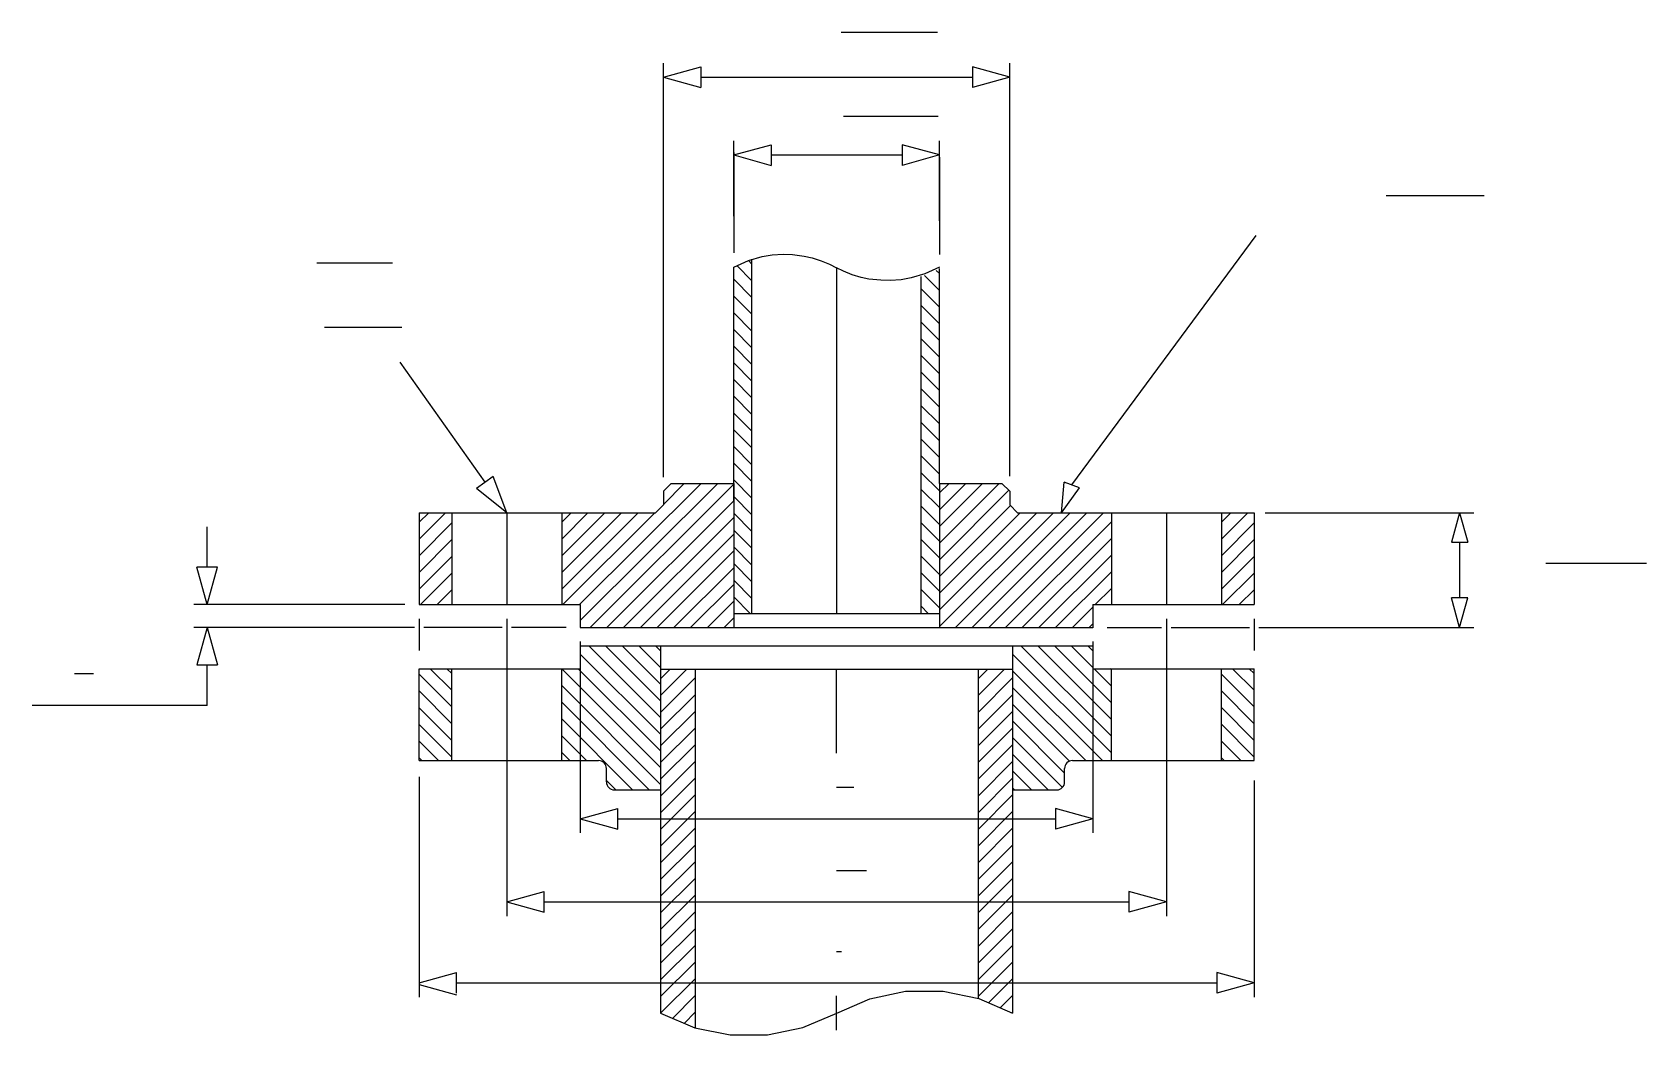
# Model space of a CAD drawing. Extents: x 351 to 1375, y 288 to 924.
import ezdxf

# ---------------------------------------------------------------- set-up
doc = ezdxf.new("R2010")
doc.units = 0
doc.header["$MEASUREMENT"] = 0
for name, color, linetype in [('-1', 7, 'CONTINUOUS'), ('1', 7, 'CONTINUOUS'), ('mating flange', 7, 'CONTINUOUS')]:
    doc.layers.add(name, color=color, linetype=linetype)

msp = doc.modelspace()

# ---------------------------------------------------------------- linework, layer by layer
at = {"layer": '-1', "color": 5, "linetype": 'Continuous'}
for p, q in [((864.2, 923.7), (925.2, 923.7)), ((865.6, 870.4), (925.6, 870.4)), ((1311, 586.8), (1375, 586.8)), ((377.9, 516.7), (389.9, 516.7)), ((861.3, 444.6), (872.3, 444.6)), ((861.3, 391.8), (880.3, 391.8)), ((861.3, 340.4), (864.3, 340.4))]:
    msp.add_line(p, q, dxfattribs=at)
at = {"layer": '-1', "color": 3, "linetype": 'Continuous'}
for p, q in [((796, 807), (796, 854.8)), ((796, 845.8), (819.8, 852.3)), ((819.8, 852.3), (819.8, 839.2)), ((926.5, 845.8), (902.8, 852.3)), ((902.8, 852.3), (902.8, 839.2)), ((926.5, 804.1), (926.5, 854.8)), ((796, 845.8), (819.8, 839.2)), ((819.8, 845.8), (902.8, 845.8)), ((926.5, 845.8), (902.8, 839.2)), ((1010.5, 636.4), (1127.3, 794.8)), ((638.4, 638.2), (584.5, 714.3)), ((643.4, 641.8), (632.8, 634.1)), ((652.1, 618.8), (643.4, 641.8)), ((1004, 618.8), (1005.7, 638.2)), ((1015.4, 634.6), (1005.7, 638.2)), ((652.1, 618.8), (632.8, 634.1)), ((1004, 618.8), (1015.4, 634.6)), ((1133.1, 618.8), (1265.4, 618.8)), ((1256.4, 618.8), (1251.2, 600.1)), ((1256.4, 618.8), (1261.5, 600.1)), ((462, 584.2), (462, 609.9)), ((1251.2, 600.1), (1261.5, 600.1)), ((1256.4, 600.1), (1256.4, 564.7)), ((462, 560.5), (455.5, 584.2)), ((468.6, 584.2), (455.5, 584.2)), ((462, 560.5), (468.6, 584.2)), ((1256.4, 546), (1251.2, 564.7)), ((1261.5, 564.7), (1251.2, 564.7)), ((1256.4, 546), (1261.5, 564.7)), ((587.5, 560.5), (453.7, 560.5)), ((593.5, 546), (453.7, 546)), ((462, 546), (455.5, 522.2)), ((462, 546), (468.6, 522.2)), ((596.5, 551.5), (596.5, 531.4)), ((649.1, 546), (599.5, 546)), ((652.1, 551.5), (652.1, 362.8)), ((689.7, 546), (655.1, 546)), ((1032.8, 546), (1067.4, 546)), ((1070.4, 551.5), (1070.4, 362.8)), ((1073.4, 546), (1123.1, 546)), ((1126.1, 551.5), (1126.1, 531.4)), ((1129.1, 546), (1265.4, 546)), ((698.7, 537), (698.7, 415.6)), ((1023.8, 537), (1023.8, 415.6)), ((455.5, 522.2), (468.6, 522.2)), ((462, 496.5), (462, 522.2)), ((462, 496.5), (351.2, 496.5)), ((596.5, 451.1), (596.5, 311.4)), ((1126.1, 448.8), (1126.1, 311.4)), ((698.7, 424.6), (722.5, 431.1)), ((722.5, 418), (722.5, 431.1)), ((1000.1, 431.1), (1000.1, 418)), ((1023.8, 424.6), (1000.1, 431.1)), ((698.7, 424.6), (722.5, 418)), ((722.5, 424.6), (1000.1, 424.6)), ((1023.8, 424.6), (1000.1, 418)), ((652.1, 371.8), (675.8, 378.4)), ((652.1, 371.8), (675.8, 365.3)), ((675.8, 365.3), (675.8, 378.4)), ((675.8, 371.8), (1046.7, 371.8)), ((1070.4, 371.8), (1046.7, 378.4)), ((1046.7, 378.4), (1046.7, 365.3)), ((1070.4, 371.8), (1046.7, 365.3)), ((596.5, 320.4), (620.2, 327)), ((596.5, 319.4), (620.2, 312.9)), ((620.2, 313.9), (620.2, 327)), ((620.2, 320.4), (1102.4, 320.4)), ((1102.4, 327), (1102.4, 313.9)), ((1126.1, 320.4), (1102.4, 327)), ((1126.1, 320.4), (1102.4, 313.9))]:
    msp.add_line(p, q, dxfattribs=at)
at = {"layer": '-1', "color": 2, "linetype": 'Continuous'}
for p, q in [((1209.9, 820.1), (1271.9, 820.1)), ((531.7, 777.4), (579.7, 777.4)), ((536.5, 736.5), (585.5, 736.5))]:
    msp.add_line(p, q, dxfattribs=at)
at = {"layer": '-1', "color": 7, "linetype": 'Continuous'}
for p, q in [((756.4, 637.4), (751.4, 632.4)), ((756.4, 637.4), (796, 637.4)), ((796, 637.4), (796, 546)), ((926.5, 637.4), (966.1, 637.4)), ((926.5, 637.4), (926.5, 546)), ((966.1, 637.4), (971.1, 632.4)), ((751.4, 632.4), (751.4, 623.8)), ((971.1, 632.4), (971.1, 623.8)), ((596.5, 618.8), (746.4, 618.8)), ((596.5, 618.8), (596.5, 560.5)), ((617.2, 618.8), (617.2, 560.5)), ((687, 618.8), (687, 560.5)), ((751.4, 623.8), (746.4, 618.8)), ((971.1, 623.8), (976.1, 618.8)), ((976.1, 618.8), (1126.1, 618.8)), ((1035.6, 618.8), (1035.6, 560.5)), ((1105.3, 618.8), (1105.3, 560.5)), ((1126.1, 618.8), (1126.1, 560.5)), ((596.5, 560.5), (698.7, 560.5)), ((698.7, 560.5), (698.7, 546)), ((1023.8, 560.5), (1126.1, 560.5)), ((1023.8, 560.5), (1023.8, 546)), ((698.7, 546), (1023.8, 546))]:
    msp.add_line(p, q, dxfattribs=at)
at = {"layer": '-1', "color": 4, "linetype": 'Continuous'}
for p, q in [((652.1, 618.8), (652.1, 560.5)), ((1070.4, 618.8), (1070.4, 560.5))]:
    msp.add_line(p, q, dxfattribs=at)
at = {"layer": '1', "color": 3, "linetype": 'Continuous'}
for p, q in [((751.4, 641.4), (751.4, 904.1)), ((751.4, 895.1), (775.1, 901.7)), ((775.1, 901.7), (775.1, 888.6)), ((971.1, 895.1), (947.4, 901.7)), ((947.4, 901.7), (947.4, 888.6)), ((971.1, 641.9), (971.1, 904.1)), ((751.4, 895.1), (775.1, 888.6)), ((775.1, 895.1), (947.4, 895.1)), ((971.1, 895.1), (947.4, 888.6)), ((796, 847.3), (796, 783.7)), ((926.5, 844.4), (926.5, 782.6))]:
    msp.add_line(p, q, dxfattribs=at)
at = {"layer": '1', "color": 4, "linetype": 'Continuous'}
for p, q in [((796, 774.7), (805.3, 778.9)), ((805.3, 778.9), (814.1, 781.4)), ((807.6, 776.5), (805.3, 778.9)), ((807.6, 554.9), (807.6, 779.6)), ((814.1, 781.4), (820.4, 782.4)), ((820.4, 782.4), (827.4, 782.9)), ((827.4, 782.9), (833.3, 782.6)), ((833.3, 782.6), (840.8, 781.6)), ((840.8, 781.6), (845.8, 780.5)), ((845.8, 780.5), (851.4, 778.7)), ((851.4, 778.7), (856.8, 776.5)), ((796, 625.4), (796, 774.7)), ((807.6, 765.9), (797.9, 775.7)), ((856.8, 776.5), (861.3, 774.2)), ((861.3, 774.2), (861.3, 554.9)), ((865.7, 772), (861.3, 774.2)), ((871.2, 769.8), (865.7, 772)), ((876.8, 768.1), (871.2, 769.8)), ((881.8, 767.1), (876.8, 768.1)), ((917.3, 770.4), (908.5, 767.8)), ((914.9, 554.9), (914.9, 768.7)), ((926.5, 759.9), (917, 769.4)), ((926.5, 774.7), (917.3, 770.4)), ((926.5, 770.5), (924.4, 772.6)), ((926.5, 637.4), (926.5, 773.7)), ((807.6, 755.3), (796, 766.9)), ((889.3, 766.3), (881.8, 767.1)), ((895.2, 766.1), (889.3, 766.3)), ((902.3, 766.6), (895.2, 766.1)), ((908.5, 767.8), (902.3, 766.6)), ((926.5, 749.3), (914.9, 760.9)), ((807.6, 744.7), (796, 756.3)), ((926.5, 738.7), (914.9, 750.3)), ((807.6, 734.1), (796, 745.7)), ((926.5, 728.1), (914.9, 739.7)), ((807.6, 723.5), (796, 735.1)), ((926.5, 717.5), (914.9, 729.1)), ((807.6, 712.9), (796, 724.5)), ((926.5, 706.9), (914.9, 718.5)), ((807.6, 702.3), (796, 713.9)), ((926.5, 696.3), (914.9, 707.9)), ((807.6, 691.7), (796, 703.3)), ((926.5, 685.7), (914.9, 697.3)), ((807.6, 681.1), (796, 692.7)), ((926.5, 675.1), (914.9, 686.7)), ((807.6, 670.5), (796, 682)), ((926.5, 664.5), (914.9, 676.1)), ((807.6, 659.9), (796, 671.4)), ((807.6, 649.2), (796, 660.8)), ((926.5, 653.9), (914.9, 665.4)), ((807.6, 638.6), (796, 650.2)), ((926.5, 643.3), (914.9, 654.8)), ((698.3, 560.5), (775.3, 637.4)), ((698.7, 550.3), (785.9, 637.4)), ((705, 546), (796, 637)), ((751.4, 624.1), (764.7, 637.4)), ((807.6, 628), (796, 639.6)), ((926.5, 632.6), (914.9, 644.2)), ((926.5, 631.3), (932.6, 637.4)), ((926.5, 620.7), (943.2, 637.4)), ((926.5, 610.1), (953.8, 637.4)), ((926.5, 599.5), (964.4, 637.4)), ((715.6, 546), (796, 626.4)), ((807.6, 617.4), (796, 629)), ((926.5, 622), (914.9, 633.6)), ((926.5, 588.9), (970.6, 633)), ((596.5, 612.7), (602.6, 618.8)), ((596.5, 602.1), (613.2, 618.8)), ((687, 612.7), (693, 618.8)), ((687, 602.1), (703.6, 618.8)), ((687, 591.5), (714.3, 618.8)), ((687, 580.9), (724.9, 618.8)), ((687, 570.3), (735.5, 618.8)), ((687.7, 560.5), (746.1, 618.8)), ((726.2, 546), (796, 615.8)), ((807.6, 606.8), (796, 618.4)), ((926.5, 611.4), (914.9, 623)), ((926.5, 578.3), (971.6, 623.4)), ((926.5, 567.7), (977.6, 618.8)), ((926.5, 557.1), (988.2, 618.8)), ((926.5, 546.5), (998.8, 618.8)), ((936.6, 546), (1009.4, 618.8)), ((947.2, 546), (1020, 618.8)), ((957.8, 546), (1030.6, 618.8)), ((1105.3, 612.7), (1111.4, 618.8)), ((1105.3, 602.1), (1122, 618.8)), ((596.5, 591.5), (617.2, 612.3)), ((736.9, 546), (796, 605.1)), ((807.6, 596.2), (796, 607.8)), ((926.5, 600.8), (914.9, 612.4)), ((968.4, 546), (1035.6, 613.1)), ((1105.3, 591.5), (1126.1, 612.3)), ((596.5, 580.9), (617.2, 601.7)), ((747.5, 546), (796, 594.5)), ((807.6, 585.6), (796, 597.2)), ((926.5, 590.2), (914.9, 601.8)), ((979, 546), (1035.6, 602.5)), ((1105.3, 580.9), (1126.1, 601.7)), ((596.5, 570.3), (617.2, 591.1)), ((758.1, 546), (796, 583.9)), ((807.6, 575), (796, 586.6)), ((926.5, 579.6), (914.9, 591.2)), ((989.6, 546), (1035.6, 591.9)), ((1105.3, 570.3), (1126.1, 591.1)), ((597.3, 560.5), (617.2, 580.4)), ((807.6, 564.4), (796, 576)), ((926.5, 569), (914.9, 580.6)), ((1000.2, 546), (1035.6, 581.3)), ((1106, 560.5), (1126.1, 580.5)), ((607.9, 560.5), (617.2, 569.8)), ((768.7, 546), (796, 573.3)), ((806.5, 554.9), (796, 565.4)), ((926.5, 558.4), (914.9, 570)), ((1025.3, 560.5), (1035.6, 570.7)), ((1116.6, 560.5), (1126.1, 569.9)), ((779.3, 546), (796, 562.7)), ((796, 554.9), (926.5, 554.9)), ((919.4, 554.9), (914.9, 559.4)), ((1010.8, 546), (1023.8, 558.9)), ((789.9, 546), (796, 552.1)), ((1021.4, 546), (1023.8, 548.3)), ((749.6, 488.8), (704.1, 534.4)), ((749.6, 499.4), (714.7, 534.4)), ((749.6, 510), (725.3, 534.4)), ((749.6, 520.6), (735.9, 534.4)), ((749.6, 531.2), (746.5, 534.4)), ((1035.6, 477), (978.2, 534.4)), ((1035.6, 487.6), (988.8, 534.4)), ((1035.6, 498.2), (999.4, 534.4)), ((1023.8, 520.6), (1010, 534.4)), ((1023.8, 531.2), (1020.7, 534.4)), ((749.6, 478.2), (698.7, 529.1)), ((1035.6, 466.4), (972.9, 529.1)), ((617.2, 495.5), (596.5, 516.3)), ((617.2, 506.1), (603.5, 519.8)), ((617.2, 516.7), (614.1, 519.8)), ((749.6, 457), (687, 519.7)), ((749.6, 467.6), (697.4, 519.8)), ((749.6, 513.3), (755.7, 519.4)), ((749.6, 502.7), (766.3, 519.4)), ((749.6, 492.1), (771.5, 513.9)), ((951, 513.3), (957.1, 519.4)), ((951, 502.7), (967.7, 519.4)), ((951, 492.1), (972.9, 513.9)), ((1029.9, 461.5), (972.9, 518.5)), ((1035.6, 508.8), (1024.6, 519.8)), ((1035.6, 519.4), (1035.2, 519.8)), ((1126.1, 495.5), (1105.3, 516.3)), ((1126.1, 506.1), (1112.3, 519.8)), ((1126.1, 516.7), (1122.9, 519.8)), ((617.2, 484.9), (596.5, 505.7)), ((749.6, 446.4), (687, 509.1)), ((749.6, 481.5), (771.5, 503.3)), ((951, 481.5), (972.9, 503.3)), ((1019.3, 461.5), (972.9, 507.9)), ((1126.1, 484.9), (1105.3, 505.7)), ((617.2, 474.3), (596.5, 495)), ((742.5, 442.9), (687, 498.5)), ((749.6, 470.9), (771.5, 492.7)), ((951, 470.9), (972.9, 492.7)), ((1009, 461.1), (972.9, 497.3)), ((1126.1, 474.3), (1105.3, 495.1)), ((617.2, 463.7), (596.5, 484.4)), ((731.9, 442.9), (687, 487.9)), ((749.6, 460.2), (771.5, 482.1)), ((951, 460.2), (972.9, 482.1)), ((1005.9, 453.6), (972.9, 486.7)), ((1126.1, 463.7), (1105.3, 484.5)), ((608.8, 461.5), (596.5, 473.8)), ((702.7, 461.5), (687, 477.2)), ((749.6, 449.6), (771.5, 471.5)), ((951, 449.6), (972.9, 471.5)), ((1004.5, 444.4), (972.9, 476.1)), ((1117.7, 461.5), (1105.3, 473.9)), ((598.2, 461.5), (596.5, 463.2)), ((692.1, 461.5), (687, 466.6)), ((749.6, 439), (771.5, 460.9)), ((951, 439), (972.9, 460.9)), ((995.4, 442.9), (972.9, 465.5)), ((1107, 461.5), (1105.3, 463.3)), ((984.8, 442.9), (972.9, 454.9)), ((721.3, 442.9), (715.3, 448.9)), ((749.6, 428.4), (771.5, 450.3)), ((951, 428.4), (972.9, 450.3)), ((974.2, 442.9), (972.9, 444.2)), ((749.6, 417.8), (771.5, 439.7)), ((951, 417.8), (972.9, 439.7)), ((749.6, 407.2), (771.5, 429.1)), ((951, 407.2), (972.9, 429.1)), ((749.6, 396.6), (771.5, 418.5)), ((951, 396.6), (972.9, 418.5)), ((749.6, 386), (771.5, 407.9)), ((951, 386), (972.9, 407.9)), ((749.6, 375.4), (771.5, 397.2)), ((951, 375.4), (972.9, 397.2)), ((749.6, 364.8), (771.5, 386.6)), ((951, 364.8), (972.9, 386.6)), ((749.6, 354.2), (771.5, 376)), ((951, 354.2), (972.9, 376)), ((749.6, 343.6), (771.5, 365.4)), ((951, 343.6), (972.9, 365.4)), ((749.6, 333), (771.5, 354.8)), ((951, 333), (972.9, 354.8)), ((749.6, 322.4), (771.5, 344.2)), ((951, 322.4), (972.9, 344.2)), ((749.6, 311.8), (771.5, 333.6)), ((951, 311.8), (972.9, 333.6)), ((749.6, 301.1), (771.5, 323)), ((957.7, 307.8), (972.9, 323)), ((757.1, 297.9), (771.5, 312.4)), ((965.1, 304.6), (972.9, 312.4)), ((764.5, 294.7), (771.5, 301.8)), ((972.4, 301.3), (972.9, 301.8))]:
    msp.add_line(p, q, dxfattribs=at)
at = {"layer": '1', "color": 7, "linetype": 'Continuous'}
msp.add_line((1023.8, 560.3), (1023.8, 545.8), dxfattribs=at)
at = {"layer": 'mating flange', "color": 4, "linetype": 'Continuous'}
for p, q in [((698.7, 534.4), (1023.8, 534.4)), ((749.6, 534.4), (749.6, 301.1)), ((972.9, 534.5), (972.9, 452.8)), ((596.5, 519.8), (698.7, 519.8)), ((596.5, 461.5), (596.5, 519.8)), ((617.2, 461.5), (617.2, 519.8)), ((687, 461.5), (687, 519.8)), ((749.4, 519.4), (972.9, 519.4)), ((771.5, 519.4), (771.5, 291.8)), ((861.3, 466.2), (861.3, 519.4)), ((951, 519.4), (951, 310.7)), ((972.9, 519.4), (972.9, 301.1)), ((1023.8, 519.8), (1126.1, 519.8)), ((1035.6, 461.5), (1035.6, 519.8)), ((1105.3, 461.5), (1105.3, 519.8)), ((1126.1, 461.5), (1126.1, 519.8)), ((596.5, 461.5), (710.3, 461.5)), ((1010.9, 461.5), (1126.1, 461.5)), ((715.3, 447.9), (715.3, 456.5)), ((1005.9, 447.9), (1005.9, 456.5)), ((720.3, 442.9), (749.6, 442.9)), ((972.9, 442.9), (1000.9, 442.9)), ((861.3, 290.4), (861.3, 312.1)), ((861.4, 301.2), (882.4, 310.3)), ((882.4, 310.3), (904.9, 315.2)), ((904.9, 315.2), (928.8, 315.1)), ((928.8, 315.1), (951.4, 310.6)), ((951.4, 310.6), (972.9, 301.1)), ((749.6, 301.1), (771.3, 291.8)), ((839.8, 292), (861.4, 301.2)), ((771.3, 291.8), (793.8, 287.5)), ((793.8, 287.5), (817.5, 287.5)), ((817.5, 287.5), (839.8, 292))]:
    msp.add_line(p, q, dxfattribs=at)
for centre, start, end in [((710.3, 456.5), 0, 90), ((1010.9, 456.5), 90, 180), ((720.3, 447.9), 180, 270), ((1000.9, 447.9), 270, 0)]:
    msp.add_arc(centre, 5, start, end, dxfattribs=at)

doc.saveas('drawing.dxf')
